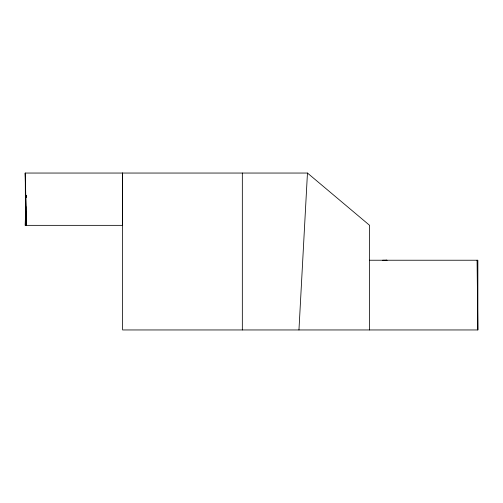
<?xml version="1.0" encoding="UTF-8"?>
<svg xmlns="http://www.w3.org/2000/svg" width="503" height="503" viewBox="0 0 503 503"><rect width="100%" height="100%" fill="white"/><g stroke="black" fill="none" stroke-linecap="round" stroke-linejoin="round"><path stroke-width="0.75" d="M25.917 211.298L25.464 225.35L25.282 173.045L25.401 178.508M26.363 197.245L26.414 195.686M25.867 206.614L25.15 225.35L122.625 225.35L122.625 173.045L122.625 329.955L477.85 329.955L477.85 260.233L369.347 260.233M26.219 197.245L26.282 195.686M298.958 329.955L307.459 173.045L25.15 173.045L26.382 225.35L25.433 180.074M382.651 260.24L386.933 260.24L385.958 260.24M307.459 173.045L369.623 225.35L369.623 329.955M477.077 260.233L477.85 329.955M242.333 173.045L242.333 329.955"/></g></svg>
